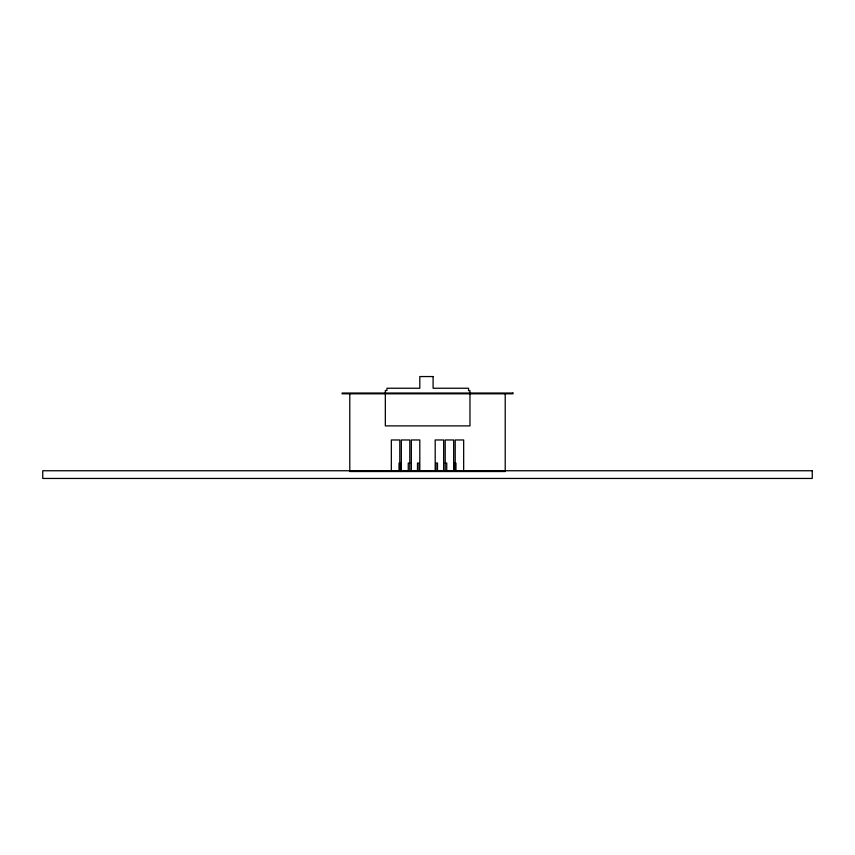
<?xml version="1.0" encoding="UTF-8"?>
<svg xmlns="http://www.w3.org/2000/svg" width="855" height="855" viewBox="0 0 855 855"><rect width="100%" height="100%" fill="white"/><g stroke="black" fill="none" stroke-linecap="round" stroke-linejoin="round"><path stroke-width="1.28" d="M409.802 463.057L408.263 463.057L408.263 470.752M445.199 463.057L446.738 463.057L446.738 470.752M505.22 393.802L505.22 471.522L349.781 471.522L349.781 393.802M463.666 470.752L463.666 439.972L455.202 439.972L455.202 470.752M455.972 470.752L455.972 463.057L454.433 463.057L454.433 470.752M453.663 470.752L453.663 439.972L445.199 439.972L445.199 470.752M443.66 470.752L443.66 439.972L435.195 439.972L435.195 470.752M437.504 470.752L437.504 463.057L435.965 463.057L435.965 470.752M419.805 470.752L419.805 439.972L411.341 439.972L411.341 470.752M419.036 470.752L419.036 463.057L417.497 463.057L417.497 470.752M409.802 470.752L409.802 439.972L401.337 439.972L401.337 470.752M400.568 471.522L400.568 463.057L399.029 463.057L399.029 470.752M399.798 470.752L399.798 439.972L391.334 439.972L391.334 470.752M433.09 376.553L419.805 376.553L419.805 388.245L386.952 388.245L386.952 390.5L385.327 390.5L385.327 425.897L469.972 425.897L469.972 390.692L468.604 390.692L468.604 388.245L433.09 388.245L433.09 376.553M512.915 393.033L342.086 393.033L342.086 393.802L512.915 393.802L512.915 393.033M812.25 470.752L42.75 470.752L42.75 478.447L812.25 478.447L812.25 470.752"/></g></svg>
